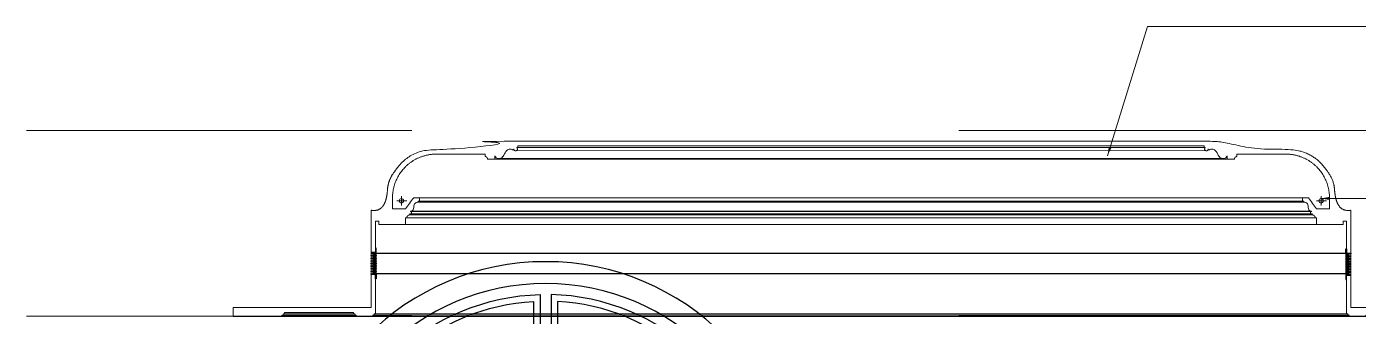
# Model space of a CAD drawing. Header units: inches. Extents: x -12478 to 399182, y -16583 to 525552.
# Drawn here: x 59975 to 66061, y 36485 to 37809 of the extents above; entities that cross this region are included whole.
import ezdxf
from ezdxf.lldxf.tags import DXFTag

# ---------------------------------------------------------------- set-up
doc = ezdxf.new("R2010")
doc.units = ezdxf.units.IN
doc.header["$LTSCALE"] = 1000
doc.header["$MEASUREMENT"] = 0
doc.linetypes.add('DASHED', pattern=[0.75, 0.5, -0.25])
doc.linetypes.add('HIDDEN', pattern=[0.375, 0.25, -0.125])
for name, color, linetype in [('8', 8, 'Continuous'), ('A-Hidden', 8, 'HIDDEN'), ('FURNITURE', 200, 'Continuous'), ('Layer3', 3, 'Continuous'), ('METAL', 5, 'Continuous'), ('PROJECTION', 8, 'Continuous')]:
    doc.layers.add(name, color=color, linetype=linetype)
for name, color, linetype, lineweight in [('GRC', 41, 'Continuous', 0), ('ID-NOTES', 3, 'Continuous', 0), ('Lighting', 5, 'Continuous', 0)]:
    doc.layers.add(name, color=color, linetype=linetype, lineweight=lineweight)
doc.styles.add('ZZ-Dim All', font='romans.shx', dxfattribs={"width": 0.8})
tags = doc.linetypes.add('DASHED2', pattern=[0.375, 0.25, -0.125]).pattern_tags.tags
tags[6:7] = [DXFTag(74, 4), DXFTag(75, 0), DXFTag(340, '0'), DXFTag(46, 1.0), DXFTag(50, 0.0), DXFTag(44, 0.0), DXFTag(45, 0.0)]
tags[4:5] = [DXFTag(74, 4), DXFTag(75, 0), DXFTag(340, '0'), DXFTag(46, 1.0), DXFTag(50, 0.0), DXFTag(44, 0.0), DXFTag(45, 0.0)]
doc.dimstyles.new('DIM 0200', dxfattribs={"dimscale": 200, "dimtxt": 1, "dimasz": 0.8, "dimexe": 0.5, "dimexo": 1, "dimgap": 0.4, "dimtad": 1, "dimdec": 0, "dimrnd": 10, "dimdsep": 46, "dimtxsty": 'ZZ-Dim All', "dimblk1": 'ARCHTICK', "dimblk2": 'ARCHTICK', "dimsah": 1, "dimcen": 1, "dimdle": 0.5, "dimclrd": 256, "dimclre": 256, "dimclrt": 256, "dimadec": 0, "dimazin": 2, "dimtfac": 1, "dimtdec": 0, "dimtix": 1, "dimtmove": 2, "dimatfit": 2, "dimfxl": 1, "dimfxlon": 1, "dimtolj": 1, "dimtzin": 0, "dimlwd": -1, "dimlwe": -1, "dimarcsym": 0})

# ---------------------------------------------------------------- blocks, each defined once
blk = doc.blocks.new('DIFFUSER SEC')
at = {"layer": 'FURNITURE', "color": 251, "linetype": 'Continuous', "lineweight": 0}
for p, q in [((55028.5, -20119.8), (55028.5, -20213.8)), ((55051.5, -20119.8), (55051.5, -20213.8))]:
    blk.add_line(p, q, dxfattribs=at)
at = {"layer": 'METAL'}
for points in [[(55048.5, -20096.8), (55048.5, -20116.8), (55028.5, -20116.8), (55028.5, -20119.8), (55051.5, -20119.8), (55051.5, -20096.8), (55048.5, -20096.8)], [(55048.5, -20236.8), (55048.5, -20216.8), (55028.5, -20216.8), (55028.5, -20213.8), (55051.5, -20213.8), (55051.5, -20236.8), (55048.5, -20236.8)]]:
    blk.add_lwpolyline(points, dxfattribs=at)
for points in [[(55028.5, -20130.2), (55051.5, -20130.2), (55051.5, -20132.2), (55028.5, -20132.2)], [(55028.5, -20142.1), (55051.5, -20142.1), (55051.5, -20144.1), (55028.5, -20144.1)], [(55028.5, -20154), (55051.5, -20154), (55051.5, -20156), (55028.5, -20156)], [(55028.5, -20165.8), (55051.5, -20165.8), (55051.5, -20167.8), (55028.5, -20167.8)], [(55028.5, -20177.7), (55051.5, -20177.7), (55051.5, -20179.7), (55028.5, -20179.7)], [(55028.5, -20189.6), (55051.5, -20189.6), (55051.5, -20191.6), (55028.5, -20191.6)], [(55028.5, -20201.5), (55051.5, -20201.5), (55051.5, -20203.5), (55028.5, -20203.5)]]:
    blk.add_lwpolyline(points, close=True, dxfattribs=at)
at = {"layer": 'PROJECTION'}
for p, q in [((55037.5, -20130.2), (55037.5, -20119.8)), ((55037.5, -20142.1), (55037.5, -20132.2)), ((55042.5, -20130.2), (55042.5, -20119.8)), ((55042.5, -20142.1), (55042.5, -20132.2)), ((55037.5, -20154), (55037.5, -20144.1)), ((55037.5, -20165.8), (55037.5, -20156)), ((55037.5, -20177.7), (55037.5, -20167.8)), ((55037.5, -20189.6), (55037.5, -20179.7)), ((55037.5, -20201.5), (55037.5, -20191.6)), ((55037.5, -20213.8), (55037.5, -20203.5)), ((55042.5, -20154), (55042.5, -20144.1)), ((55042.5, -20165.8), (55042.5, -20156)), ((55042.5, -20177.7), (55042.5, -20167.8)), ((55042.5, -20189.6), (55042.5, -20179.7)), ((55042.5, -20201.5), (55042.5, -20191.6)), ((55042.5, -20213.8), (55042.5, -20203.5))]:
    blk.add_line(p, q, dxfattribs=at)
blk = doc.blocks.new('_ARCHTICK')
at = {"color": 0, "linetype": 'ByBlock', "const_width": 0.15}
blk.add_lwpolyline([(-0.5, -0.5), (0.5, 0.5)], dxfattribs=at)
blk = doc.blocks.new('light')
at = {"layer": 'Lighting'}
for p, q in [((111358.2, -7170.5), (111358.2, -7213.4)), ((111336.9, -7192.4), (111382.3, -7192.4))]:
    blk.add_line(p, q, dxfattribs=at)
blk.add_circle((111358.2, -7192.4), 9.95, dxfattribs=at)

msp = doc.modelspace()

# ---------------------------------------------------------------- linework, layer by layer
at = {"layer": '8', "linetype": 'HIDDEN', "ltscale": 20, "elevation": 0}
msp.add_lwpolyline([(66006.6, 36679.7), (61569.1, 36679.6), (61569.1, 36773.6), (66006.6, 36773.7)], close=True, dxfattribs=at)
at = {"layer": '8', "linetype": 'DASHED2', "ltscale": 200, "elevation": 0}
for points in [[(62321.6, 36584.8), (62321.6, 36122, 0.174835), (61984.6, 35982.4), (61657.3, 36309.7, -0.185948)], [(62371.6, 36584.8), (62371.6, 36122, -0.174835), (62708.5, 35982.4), (63035.8, 36309.7, 0.185948)], [(62291.6, 36553.5), (62291.6, 36149.9, 0.148901), (61986, 36023.4), (61700.7, 36308.8, -0.169582)], [(62401.6, 36553.5), (62401.6, 36149.9, -0.148901), (62707.1, 36023.4), (62992.5, 36308.8, 0.169582)]]:
    msp.add_lwpolyline(points, format="xyb", close=True, dxfattribs=at)
at = {"layer": '8', "linetype": 'DASHED2', "ltscale": 200}
msp.add_arc((62346.6, 35585.1, 0), 1150, 0, 180, dxfattribs=at)
at = {"layer": 'A-Hidden', "linetype": 'DASHED', "lineweight": 0, "ltscale": 10}
for p, q in [((69234.9, 37335.1, 0), (59975, 37335.1, 0)), ((69234.9, 36485.6, 0), (59975, 36485.6, 0))]:
    msp.add_line(p, q, dxfattribs=at)
at = {"layer": 'GRC', "lineweight": 0}
for p, q in [((65355.8, 37256.6, 0), (62219.8, 37256.6, 0)), ((62114.8, 37204.2, 0), (65460.8, 37204.2, 0)), ((65440.3, 37206.2, 0), (62133, 37206, 0)), ((62212.6, 37242.6, 0), (65366.4, 37241.9, 0)), ((65812.2, 37006.8, 0), (61763.8, 37006.8, 0)), ((65805.8, 37026.7, 0), (61769.8, 37026.7, 0)), ((65805.8, 37011.8, 0), (61769.8, 37011.8, 0)), ((65849.6, 36948.8, 0), (61726, 36948.8, 0)), ((65846.4, 36965.9, 0), (61729.2, 36965.9, 0)), ((65846.4, 36963.9, 0), (61729.2, 36963.9, 0)), ((65846.6, 36953.6, 0), (61729.4, 36953.6, 0)), ((65869.6, 36904.7, 0), (61706, 36904.7, 0)), ((65863.6, 36934.7, 0), (61712, 36934.7, 0)), ((61141.7, 36490.1, 0), (61481.1, 36490.1, 0)), ((61479.5, 36485.1, 0), (61141.7, 36485.1, 0)), ((61469.1, 36497.2, 0), (61153.7, 36497.2, 0)), ((61557, 36490.1, 0), (66018.6, 36490.1, 0)), ((61557, 36485.1, 0), (66018.6, 36485.1, 0)), ((61569.1, 36497.2, 0), (66006.6, 36497.2, 0))]:
    msp.add_line(p, q, dxfattribs=at)
at = {"layer": 'GRC', "color": 1, "elevation": 0}
for points in [[(61549.1, 36970.1), (61549.1, 36525.1), (60919.1, 36525.1), (60919.1, 36485.1), (61113.7, 36485.1), (61113.7, 36485.1), (61113.7, 36485.1), (61141.7, 36485.1), (61141.7, 36490.1, 0.413614), (61148.7, 36497.2), (61153.7, 36497.2), (61153.7, 36502.2), (61469.1, 36502.2), (61469.1, 36497.2), (61474.1, 36497.2, 0.413614), (61481.1, 36490.1), (61481.1, 36485.1), (61557, 36485.1), (61557, 36485.1), (61557, 36490.1, 0.413614), (61564.1, 36497.2), (61569.1, 36497.2), (61569.1, 36919.7)], [(66026.6, 36970.1), (66026.6, 36525.1), (66656.6, 36525.1), (66656.6, 36485.1), (66461.9, 36485.1), (66461.9, 36485.1), (66461.9, 36485.1), (66433.9, 36485.1), (66433.9, 36490.1, -0.413614), (66426.9, 36497.2), (66421.9, 36497.2), (66421.9, 36502.2), (66106.6, 36502.2), (66106.6, 36497.2), (66101.6, 36497.2, -0.413614), (66094.5, 36490.1), (66094.5, 36485.1), (66018.6, 36485.1), (66018.6, 36485.1), (66018.6, 36490.1, -0.413614), (66011.6, 36497.2), (66006.6, 36497.2), (66006.6, 36919.7)]]:
    msp.add_lwpolyline(points, format="xyb", dxfattribs=at)
at = {"layer": 'GRC', "color": 1}
for points, weights, knots in [([(61549.1, 36970.1, 0), (61625.9, 36957.1, 0), (61621.6, 37058.6, 0), (61625.6, 37078.2, 0), (61631.7, 37121.6, 0), (61663, 37162.7, 0), (61700.5, 37198.8, 0), (61733.1, 37223.7, 0), (61770.8, 37250, 0), (61857, 37247.7, 0), (62036, 37244.1, 0), (62105.2, 37283.8, 0), (62173.9, 37285.2, 0), (62199.8, 37285.2, 0), (62272.4, 37285.2, 0), (64115.7, 37285.2, 0)], [1, 1, 1, 1, 0.949253021674, 0.949253021674, 1, 0.949253021674, 0.949253021674, 1, 1, 1, 1, 1, 1, 1], [0.672419, 0.672419, 0.672419, 0.672419, 1.619398, 1.619398, 1.619398, 2.404796, 2.404796, 2.404796, 3.190194, 3.190194, 3.190194, 4.002694, 4.002694, 4.002694, 4.44479, 4.44479, 4.44479, 4.44479]), ([(66026.6, 36970.1, 0), (65949.7, 36957.1, 0), (65954, 37058.6, 0), (65950, 37078.2, 0), (65943.9, 37121.6, 0), (65912.6, 37162.7, 0), (65875.1, 37198.8, 0), (65842.5, 37223.7, 0), (65804.8, 37250, 0), (65718.6, 37247.7, 0), (65539.6, 37244.1, 0), (65470.4, 37283.8, 0), (65401.7, 37285.2, 0), (65351.7, 37285.2, 0), (65127.3, 37285.2, 0), (64115.7, 37285.2, 0)], [1, 1, 1, 1, 0.949253021674, 0.949253021674, 1, 0.949253021674, 0.949253021674, 1, 1, 1, 1, 1, 1, 1], [0.672419, 0.672419, 0.672419, 0.672419, 1.619398, 1.619398, 1.619398, 2.404796, 2.404796, 2.404796, 3.190194, 3.190194, 3.190194, 4.002694, 4.002694, 4.002694, 4.856498, 4.856498, 4.856498, 4.856498]), ([(61705.6, 37168.1, 0), (61743.6, 37206.1, 0), (61793.2, 37226.7, 0), (61847, 37226.7, 0), (61921.2, 37226.7, 0), (61995.5, 37226.7, 0), (62069.8, 37226.7, 0)], [1, 0.949253021674, 0.949253021674, 1, 1, 1, 1], [1220.88428, 1220.88428, 1220.88428, 1220.88428, 1221.669678, 1221.669678, 1221.669678, 1222.669678, 1222.669678, 1222.669678, 1222.669678]), ([(65870, 37168.1, 0), (65832, 37206.1, 0), (65782.4, 37226.7, 0), (65728.6, 37226.7, 0), (65654.4, 37226.7, 0), (65580.1, 37226.7, 0), (65505.8, 37226.7, 0)], [1, 0.949253021674, 0.949253021674, 1, 1, 1, 1], [1220.88428, 1220.88428, 1220.88428, 1220.88428, 1221.669678, 1221.669678, 1221.669678, 1222.669678, 1222.669678, 1222.669678, 1222.669678]), ([(61647, 36976.7, 0), (61647, 36993.4, 0), (61647, 37010, 0), (61647, 37026.7, 0), (61647, 37080.5, 0), (61667.6, 37130.1, 0), (61705.6, 37168.1, 0)], [1, 1, 1, 1, 0.949253021674, 0.949253021674, 1], [1219.098882, 1219.098882, 1219.098882, 1219.098882, 1220.098882, 1220.098882, 1220.098882, 1220.88428, 1220.88428, 1220.88428, 1220.88428]), ([(65928.6, 36976.7, 0), (65928.6, 36993.4, 0), (65928.6, 37010, 0), (65928.6, 37026.7, 0), (65928.6, 37080.5, 0), (65908, 37130.1, 0), (65870, 37168.1, 0)], [1, 1, 1, 1, 0.949253021674, 0.949253021674, 1], [1219.098882, 1219.098882, 1219.098882, 1219.098882, 1220.098882, 1220.098882, 1220.098882, 1220.88428, 1220.88428, 1220.88428, 1220.88428])]:
    msp.add_rational_spline(points, weights, degree=3, knots=knots, dxfattribs=at)
for points, knots in [([(62114.8, 37218.4, 0), (62115.3, 37216.7, 0), (62117.8, 37212.5, 0), (62127.2, 37204.2, 0), (62149.1, 37206.9, 0), (62158, 37228.4, 0), (62168.8, 37246.8, 0), (62186.8, 37250.9, 0), (62195.5, 37247.4, 0), (62198.3, 37245.2, 0)], [1227.240474, 1227.240474, 1227.240474, 1227.240474, 1263.20953, 1323.395093, 1470.775087, 1611.888659, 1766.488267, 1876.411689, 1946.427942, 1946.427942, 1946.427942, 1946.427942]), ([(65460.8, 37218.4, 0), (65460.3, 37216.7, 0), (65457.8, 37212.5, 0), (65448.4, 37204.2, 0), (65426.5, 37206.9, 0), (65417.6, 37228.4, 0), (65406.8, 37246.8, 0), (65388.8, 37250.9, 0), (65380.1, 37247.4, 0), (65377.3, 37245.2, 0)], [1227.240474, 1227.240474, 1227.240474, 1227.240474, 1263.20953, 1323.395093, 1470.775087, 1611.888659, 1766.488267, 1876.411689, 1946.427942, 1946.427942, 1946.427942, 1946.427942]), ([(61729.2, 36965.9, 0), (61732.2, 36965.9, 0), (61739.5, 36967.3, 0), (61744.9, 36979.8, 0), (61743.8, 36992.4, 0), (61750.4, 37003.8, 0), (61758.4, 37006.8, 0), (61762.7, 37006.7, 0), (61763.8, 37006.7, 0)], [12.38377, 12.38377, 12.38377, 12.38377, 191.063387, 414.968475, 742.989527, 949.449289, 1151.746905, 1213.098882, 1213.098882, 1213.098882, 1213.098882]), ([(65846.4, 36965.9, 0), (65843.4, 36965.9, 0), (65836.1, 36967.3, 0), (65830.7, 36979.8, 0), (65831.8, 36992.4, 0), (65825.2, 37003.8, 0), (65817.2, 37006.8, 0), (65812.9, 37006.7, 0), (65811.8, 37006.7, 0)], [12.38377, 12.38377, 12.38377, 12.38377, 191.063387, 414.968475, 742.989527, 949.449289, 1151.746905, 1213.098882, 1213.098882, 1213.098882, 1213.098882])]:
    msp.add_open_spline(points, degree=3, knots=knots, dxfattribs=at)
for points in [[(62198.3, 37245.2, 0), (62199.1, 37247, 0), (62199.9, 37248.7, 0), (62200.7, 37250.4, 0)], [(62215, 37256.6, 0), (62216.6, 37256.6, 0), (62218.2, 37256.6, 0), (62219.8, 37256.6, 0)], [(62219.8, 37256.6, 0), (62219.8, 37259.1, 0), (62219.8, 37261.7, 0), (62219.8, 37264.2, 0)], [(62219.8, 37264.2, 0), (62255.8, 37264.2, 0), (62291.8, 37264.2, 0), (64115.7, 37264.2, 0)], [(65355.8, 37264.2, 0), (65319.8, 37264.2, 0), (65283.8, 37264.2, 0), (64115.7, 37264.2, 0)], [(65355.8, 37256.6, 0), (65355.8, 37259.1, 0), (65355.8, 37261.7, 0), (65355.8, 37264.2, 0)], [(65360.6, 37256.6, 0), (65359, 37256.6, 0), (65357.4, 37256.6, 0), (65355.8, 37256.6, 0)], [(65377.3, 37245.2, 0), (65376.5, 37247, 0), (65375.7, 37248.7, 0), (65374.9, 37250.4, 0)], [(62069.8, 37226.7, 0), (62069.8, 37223, 0), (62069.8, 37219.2, 0), (62069.8, 37215.5, 0)], [(62081, 37204.2, 0), (62092.3, 37204.2, 0), (62103.5, 37204.2, 0), (62114.8, 37204.2, 0)], [(62114.8, 37204.2, 0), (62114.8, 37208.9, 0), (62114.8, 37213.7, 0), (62114.8, 37218.4, 0)], [(65460.8, 37204.2, 0), (65460.8, 37208.9, 0), (65460.8, 37213.7, 0), (65460.8, 37218.4, 0)], [(65494.6, 37204.2, 0), (65483.3, 37204.2, 0), (65472.1, 37204.2, 0), (65460.8, 37204.2, 0)], [(65505.8, 37226.7, 0), (65505.8, 37223, 0), (65505.8, 37219.2, 0), (65505.8, 37215.5, 0)], [(61743.7, 37026.7, 0), (61731.1, 37010, 0), (61718.6, 36993.4, 0), (61706, 36976.7, 0)], [(61769.8, 37026.7, 0), (61761.1, 37026.7, 0), (61752.4, 37026.7, 0), (61743.7, 37026.7, 0)], [(61763.8, 37006.7, 0), (61763.8, 37008.4, 0), (61763.8, 37010, 0), (61763.8, 37011.7, 0)], [(61763.8, 37011.7, 0), (61765.8, 37011.7, 0), (61767.8, 37011.7, 0), (61769.8, 37011.7, 0)], [(61769.8, 37011.7, 0), (61769.8, 37016.7, 0), (61769.8, 37021.7, 0), (61769.8, 37026.7, 0)], [(65805.8, 37011.7, 0), (65805.8, 37016.7, 0), (65805.8, 37021.7, 0), (65805.8, 37026.7, 0)], [(65805.8, 37026.7, 0), (65814.5, 37026.7, 0), (65823.2, 37026.7, 0), (65831.9, 37026.7, 0)], [(65811.8, 37011.7, 0), (65809.8, 37011.7, 0), (65807.8, 37011.7, 0), (65805.8, 37011.7, 0)], [(65811.8, 37006.7, 0), (65811.8, 37008.4, 0), (65811.8, 37010, 0), (65811.8, 37011.7, 0)], [(65831.9, 37026.7, 0), (65844.5, 37010, 0), (65857, 36993.4, 0), (65869.6, 36976.7, 0)], [(61706, 36976.7, 0), (61686.3, 36976.7, 0), (61666.7, 36976.7, 0), (61647, 36976.7, 0)], [(61726, 36948.7, 0), (61726, 36950.7, 0), (61726, 36952.7, 0), (61726, 36954.7, 0)], [(61729.2, 36963.9, 0), (61729.2, 36964.6, 0), (61729.2, 36965.3, 0), (61729.2, 36965.9, 0)], [(65846.4, 36963.9, 0), (65846.4, 36964.6, 0), (65846.4, 36965.3, 0), (65846.4, 36965.9, 0)], [(65849.6, 36948.7, 0), (65849.6, 36950.7, 0), (65849.6, 36952.7, 0), (65849.6, 36954.7, 0)], [(65869.6, 36976.7, 0), (65889.3, 36976.7, 0), (65909, 36976.7, 0), (65928.6, 36976.7, 0)], [(61569.1, 36919.7, 0), (61574.1, 36919.7, 0), (61579.1, 36919.7, 0), (61584.1, 36919.7, 0)], [(61584.1, 36919.7, 0), (61584.1, 36914.7, 0), (61584.1, 36909.7, 0), (61584.1, 36904.7, 0)], [(61584.1, 36904.7, 0), (61652.7, 36904.7, 0), (61679.3, 36904.7, 0), (61706, 36904.7, 0)], [(61706, 36904.7, 0), (61706, 36914.7, 0), (61706, 36924.7, 0), (61706, 36934.7, 0)], [(61706, 36934.7, 0), (61708, 36934.7, 0), (61710, 36934.7, 0), (61712, 36934.7, 0)], [(65869.6, 36934.7, 0), (65867.6, 36934.7, 0), (65865.6, 36934.7, 0), (65863.6, 36934.7, 0)], [(65869.6, 36904.7, 0), (65869.6, 36914.7, 0), (65869.6, 36924.7, 0), (65869.6, 36934.7, 0)], [(65991.6, 36904.7, 0), (65923, 36904.7, 0), (65896.3, 36904.7, 0), (65869.6, 36904.7, 0)], [(66006.6, 36919.7, 0), (66001.6, 36919.7, 0), (65996.6, 36919.7, 0), (65991.6, 36919.7, 0)], [(65991.6, 36919.7, 0), (65991.6, 36914.7, 0), (65991.6, 36909.7, 0), (65991.6, 36904.7, 0)]]:
    msp.add_open_spline(points, degree=3, dxfattribs=at)
for points, weights in [([(62200.7, 37250.4, 0), (62200.7, 37246.3, 0), (62203.2, 37243.1, 0), (62207.1, 37242.1, 0)], [1, 0.859857415077, 0.859857415077, 1]), ([(62207.1, 37242.1, 0), (62211, 37241.1, 0), (62214.7, 37242.7, 0), (62216.6, 37246.3, 0)], [1, 0.859857415077, 0.859857415077, 1]), ([(62216.6, 37246.3, 0), (62218.6, 37249.8, 0), (62217.9, 37253.8, 0), (62215, 37256.6, 0)], [1, 0.859857415077, 0.859857415077, 1]), ([(65359, 37246.3, 0), (65357, 37249.8, 0), (65357.7, 37253.8, 0), (65360.6, 37256.6, 0)], [1, 0.859857415077, 0.859857415077, 1]), ([(65368.5, 37242.1, 0), (65364.6, 37241.1, 0), (65360.9, 37242.7, 0), (65359, 37246.3, 0)], [1, 0.859857415077, 0.859857415077, 1]), ([(65374.9, 37250.4, 0), (65374.9, 37246.3, 0), (65372.5, 37243.1, 0), (65368.5, 37242.1, 0)], [1, 0.859857415077, 0.859857415077, 1]), ([(62069.8, 37215.5, 0), (62076.4, 37215.5, 0), (62081, 37210.8, 0), (62081, 37204.2, 0)], [1, 0.80473785416, 0.80473785416, 1]), ([(65505.8, 37215.5, 0), (65499.2, 37215.5, 0), (65494.6, 37210.8, 0), (65494.6, 37204.2, 0)], [1, 0.80473785416, 0.80473785416, 1]), ([(61712, 36934.7, 0), (61712, 36942.9, 0), (61717.8, 36948.7, 0), (61726, 36948.7, 0)], [1, 0.804737854124, 0.804737854124, 1]), ([(61726, 36954.7, 0), (61727.8, 36953.2, 0), (61730.2, 36953.1, 0), (61732.2, 36954.5, 0)], [1, 0.869851736995, 0.869851736995, 1]), ([(61734.2, 36960.3, 0), (61733.5, 36962.5, 0), (61731.6, 36963.9, 0), (61729.2, 36963.9, 0)], [1, 0.869851736995, 0.869851736995, 1]), ([(61732.2, 36954.5, 0), (61734.1, 36955.8, 0), (61734.9, 36958, 0), (61734.2, 36960.3, 0)], [1, 0.869851736995, 0.869851736995, 1]), ([(65843.5, 36954.5, 0), (65841.5, 36955.8, 0), (65840.7, 36958, 0), (65841.4, 36960.3, 0)], [1, 0.869851736995, 0.869851736995, 1]), ([(65841.4, 36960.3, 0), (65842.1, 36962.5, 0), (65844, 36963.9, 0), (65846.4, 36963.9, 0)], [1, 0.869851736995, 0.869851736995, 1]), ([(65849.6, 36954.7, 0), (65847.8, 36953.2, 0), (65845.4, 36953.1, 0), (65843.5, 36954.5, 0)], [1, 0.869851736995, 0.869851736995, 1]), ([(65863.6, 36934.7, 0), (65863.6, 36942.9, 0), (65857.8, 36948.7, 0), (65849.6, 36948.7, 0)], [1, 0.804737854124, 0.804737854124, 1])]:
    msp.add_rational_spline(points, weights, degree=3, dxfattribs=at)
at = {"layer": 'Layer3'}
msp.add_arc((62346.6, 35585.1, 0), 1050, 0, 180, dxfattribs=at)

# ---------------------------------------------------------------- block references
msp.add_blockref('DIFFUSER SEC', (6520.5, 56893.4, 0))
at = {"xscale": -1}
msp.add_blockref('DIFFUSER SEC', (121055.1, 56890.5, 0), dxfattribs=at)
at = {"layer": 'GRC'}
for p in [(-49670.7, 44205.7, 0), (-45467.9, 44205.7, 0)]:
    msp.add_blockref('light', p, dxfattribs=at)

# ---------------------------------------------------------------- leaders
at = {"layer": 'ID-NOTES'}
for points in [[(64914.4, 37219.5, 0), (65096.5, 37809.3, 0), (67728.8, 37809.3, 0)], [(65888.2, 37024, 0), (67697.5, 37024, 0)]]:
    msp.add_leader(points, dimstyle='DIM 0200', override={"dimasz": 0.2, "dimtad": 0, "dimclrd": 8}, dxfattribs=at)

doc.saveas('drawing.dxf')
